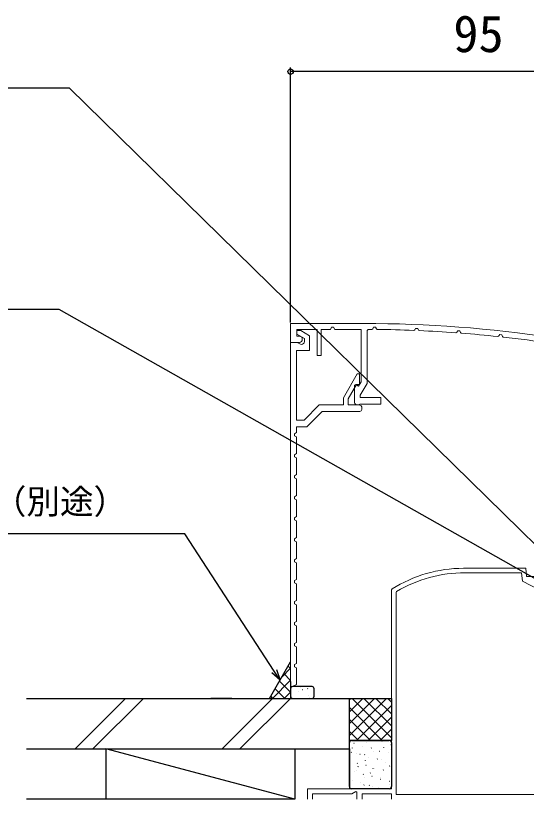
# Model space of a CAD drawing. Units: millimetres, scale not verified. Extents: x -525 to 525, y -783 to 779.
# Drawn here: x -344 to -222.5, y 254 to 440.2 of the extents above; entities that cross this region are included whole.
import ezdxf
from ezdxf.enums import TextEntityAlignment as Align

# ---------------------------------------------------------------- set-up
doc = ezdxf.new("R2010")
doc.units = ezdxf.units.MM
doc.header["$LTSCALE"] = 4
doc.layers.add('0-2_YKK_11', color=211, linetype='Continuous', lineweight=18)
doc.layers.add('0-3_YKK_11E', color=4, linetype='Continuous', lineweight=18)
for name, color, linetype in [('0-7_YKK_D', 6, 'Continuous'), ('0-9_YSS_K', 3, 'Continuous'), ('0-A_YSS_KE', 3, 'Continuous')]:
    doc.layers.add(name, color=color, linetype=linetype)
doc.styles.add('ＭＳ ゴシック', font='')
doc.styles.get('ＭＳ ゴシック').set_extended_font_data('MS Gothic')

msp = doc.modelspace()

# ---------------------------------------------------------------- linework, layer by layer
at = {"layer": '0-2_YKK_11', "color": 30}
msp.add_line((-278.573, 366.917), (-261.073, 366.917), dxfattribs=at)
for points in [[(-276.473, 362.417), (-278.573, 362.417), (-278.573, 366.917)], [(-275.273, 362.617), (-275.273, 363.324), (-277.073, 364.364), (-277.073, 365.217), (-276.152, 365.217), (-274.073, 364.017), (-274.073, 360.517), (-277.173, 360.517), (-277.173, 343.917), (-275.336, 343.917), (-271.736, 347.517), (-265.973, 347.517), (-265.973, 349.248), (-262.7, 354.917), (-262.173, 354.917), (-262.173, 352.417), (-262.873, 352.417), (-264.873, 348.953), (-264.873, 347.517), (-262.373, 347.517)], [(-263.373, 348.217), (-263.373, 352.191), (-263.073, 352.364), (-262.382, 351.965), (-261.773, 353.019), (-261.773, 365.517), (-268.073, 365.517), (-268.328, 366.017), (-268.818, 366.017), (-269.073, 365.517), (-271.273, 365.517), (-271.273, 359.317), (-272.273, 359.317), (-272.273, 365.517), (-277.073, 365.517), (-277.073, 363.917), (-276.373, 363.917), (-275.773, 363.571), (-275.773, 363.117)], [(-260.072, 365.516), (-260.373, 365.216), (-260.373, 352.644), (-261.973, 349.873), (-261.973, 349.317), (-257.073, 349.317), (-257.073, 347.717), (-262.073, 347.717), (-262.253, 347.657)], [(-257.951, 365.501), (-258.128, 365.611), (-258.326, 366.005), (-258.816, 366.008), (-258.989, 365.674), (-259.257, 365.512)], [(-247.953, 365.229), (-248.125, 365.343), (-248.316, 365.748), (-248.806, 365.763), (-248.984, 365.439), (-249.259, 365.284)], [(-237.954, 364.621), (-238.122, 364.739), (-238.307, 365.156), (-238.796, 365.182), (-238.979, 364.868), (-239.26, 364.72)], [(-227.956, 363.675), (-228.119, 363.797), (-228.299, 364.226), (-228.786, 364.264), (-228.974, 363.959), (-229.261, 363.818)], [(-278.573, 280.417), (-278.573, 362.417), (-276.973, 362.417), (-276.223, 361.984), (-275.973, 361.917)], [(-262.373, 345.917), (-271.073, 345.917), (-274.673, 342.317), (-277.173, 342.317), (-277.173, 340.917), (-277.673, 340.662), (-277.673, 340.172), (-277.173, 339.917), (-277.173, 335.917), (-277.673, 335.662), (-277.673, 335.172), (-277.173, 334.917), (-277.173, 330.917), (-277.673, 330.662), (-277.673, 330.172), (-277.173, 329.917), (-277.173, 325.917), (-277.673, 325.662), (-277.673, 325.172), (-277.173, 324.917), (-277.173, 320.917), (-277.673, 320.662), (-277.673, 320.172), (-277.173, 319.917), (-277.173, 315.917), (-277.673, 315.662), (-277.673, 315.172), (-277.173, 314.917), (-277.173, 310.917), (-277.673, 310.662), (-277.673, 310.172), (-277.173, 309.917), (-277.173, 305.917), (-277.673, 305.662), (-277.673, 305.172), (-277.173, 304.917), (-277.173, 300.917), (-277.673, 300.662), (-277.673, 300.172), (-277.173, 299.917)], [(-277.173, 299.917), (-277.173, 295.917), (-277.673, 295.662), (-277.673, 295.172), (-277.173, 294.917), (-277.173, 290.917), (-277.673, 290.662), (-277.673, 290.172), (-277.173, 289.917), (-277.173, 285.917), (-277.673, 285.662), (-277.673, 285.172), (-277.173, 284.917), (-277.173, 280.917), (-278.154, 280.417), (-278.573, 280.417)]]:
    msp.add_lwpolyline(points, dxfattribs=at)
for centre, radius, start, end in [((-261.073, 66.918), 300, 81.38656, 90.00001), ((-261.073, 66.936), 298.582, 89.65152, 89.80794), ((-261.073, 66.919), 298.598, 87.73244, 89.40095), ((-261.073, 66.917), 298.601, 85.81075, 87.48161), ((-276.473, 363.117), 0.7, 270.00001, 359.99999), ((-261.074, 66.913), 298.604, 83.88427, 85.55948), ((-261.073, 66.918), 298.6, 81.44072, 83.6324), ((-275.973, 362.617), 0.7, 270, 360), ((-262.673, 348.217), 0.7, 180.00001, 306.86989), ((-262.373, 346.717), 0.8, 270, 89.99998)]:
    msp.add_arc(centre, radius, start, end, dxfattribs=at)
at = {"layer": '0-3_YKK_11E'}
msp.add_line((-253.322, 303.091), (-253.468, 302.833), dxfattribs=at)
for points in [[(-253.468, 302.833), (-253.468, 254.717), (-205.968, 254.717), (-205.968, 296.517), (-215.668, 296.517), (-215.668, 303.517), (-219.401, 303.517), (-223.401, 305.517), (-223.576, 307.517), (-237.071, 307.517)], [(-204.568, 246.917), (-204.568, 297.617), (-214.568, 297.617), (-214.568, 304.617), (-218.393, 304.617), (-218.568, 306.617), (-222.393, 306.617), (-222.568, 308.617), (-237.425, 308.617)], [(-254.427, 303.706), (-254.568, 303.451), (-254.568, 256.117), (-274.568, 256.117), (-274.568, 253.617)], [(-273.368, 253.617), (-273.368, 254.917), (-264.014, 254.917), (-263.068, 255.464), (-262.768, 255.29), (-262.768, 253.617)], [(-261.568, 253.617), (-261.568, 254.917), (-254.568, 254.917), (-254.568, 253.617)]]:
    msp.add_lwpolyline(points, dxfattribs=at)
for radius, start, end in [(32.5, 90.31505, 121.91167), (31.4, 89.67947, 120.79303)]:
    msp.add_arc((-237.247, 276.118), radius, start, end, dxfattribs=at)
at = {"layer": '0-7_YKK_D'}
for p, q in [((-278.573, 367.121), (-278.573, 427.917)), ((-183.568, 426.917), (-278.573, 426.917))]:
    msp.add_line(p, q, dxfattribs=at)
for points in [[(-198.258, 292.572), (-200.079, 294.358), (-331.176, 422.979), (-403.712, 422.979)], [(-203.938, 296.809), (-206.157, 298.065), (-333.681, 370.273), (-420.627, 370.273)], [(-281.068, 281.972), (-282.459, 284.11), (-303.726, 316.801), (-390.375, 316.801)], [(-281.886, 284.482), (-281.068, 281.972), (-283.031, 283.737)]]:
    msp.add_lwpolyline(points, dxfattribs=at)
msp.add_circle((-278.573, 426.917), 0.637, dxfattribs=at)
at = {"layer": '0-9_YSS_K'}
for p, q in [((-283.568, 277.616), (-278.568, 286.328)), ((-278.568, 284.733), (-279.15, 285.315)), ((-280.648, 282.704), (-278.568, 284.784)), ((-278.568, 281.904), (-280.181, 283.517)), ((-282.908, 277.616), (-278.568, 281.956)), ((-278.568, 279.076), (-281.213, 281.72)), ((-278.568, 281.616), (-278.568, 277.717)), ((-279.937, 277.616), (-282.244, 279.923)), ((-278.568, 279.917), (-278.568, 278.118)), ((-273.468, 280.417), (-278.068, 280.417)), ((-276.233, 280.149), (-276.241, 280.142)), ((-275.615, 279.688), (-275.703, 279.642)), ((-274.483, 279.94), (-274.507, 279.896)), ((-272.968, 278.118), (-272.968, 279.917)), ((-329.853, 265.617), (-317.853, 277.617)), ((-313.61, 277.617), (-325.61, 265.617)), ((-292.568, 277.616), (-297.568, 277.616)), ((-294.853, 265.617), (-282.853, 277.617)), ((-278.61, 277.617), (-290.61, 265.617)), ((-282.765, 277.616), (-283.275, 278.126)), ((-280.079, 277.616), (-278.568, 279.127)), ((-278.565, 278.705), (-278.568, 278.699)), ((-278.401, 278.207), (-278.409, 278.2)), ((-278.068, 277.618), (-273.468, 277.618)), ((-276.675, 279.297), (-276.699, 279.253)), ((-274.214, 278.363), (-274.221, 278.356)), ((-274.051, 277.863), (-274.075, 277.819)), ((-264.568, 277.264), (-264.215, 277.617)), ((-264.568, 274.436), (-261.387, 277.617)), ((-264.568, 271.607), (-258.558, 277.617)), ((-264.568, 268.779), (-255.73, 277.617)), ((-254.568, 268.257), (-263.928, 277.617)), ((-254.568, 271.086), (-261.1, 277.617)), ((-254.568, 273.914), (-258.271, 277.617)), ((-254.568, 276.743), (-255.443, 277.617)), ((-262.902, 267.617), (-254.568, 275.951)), ((-256.757, 267.617), (-264.568, 275.429)), ((-259.585, 267.617), (-264.568, 272.601)), ((-260.073, 267.617), (-254.568, 273.122)), ((-257.245, 267.617), (-254.568, 270.294)), ((-262.414, 267.617), (-264.568, 269.772)), ((-264.565, 256.617), (-264.565, 267.114)), ((-264.065, 267.614), (-255.065, 267.614)), ((-263.493, 266.957), (-263.449, 266.981)), ((-260.612, 267.051), (-260.606, 267.058)), ((-256.852, 267.236), (-256.845, 267.243)), ((-256.724, 267.248), (-256.68, 267.272)), ((-254.699, 266.514), (-254.655, 266.538)), ((-254.565, 267.114), (-254.565, 256.617)), ((-277.568, 253.617), (-322.568, 265.617)), ((-322.568, 265.617), (-322.568, 253.617)), ((-264.568, 265.617), (-264.568, 256.117)), ((-264.136, 264.765), (-264.092, 264.789)), ((-263.865, 265.727), (-263.818, 265.816)), ((-262.821, 264.586), (-262.814, 264.593)), ((-261.468, 266.223), (-261.424, 266.247)), ((-259.391, 265.79), (-259.347, 265.814)), ((-258.793, 265.068), (-258.786, 265.076)), ((-257.367, 265.056), (-257.323, 265.08)), ((-256.407, 265.857), (-256.36, 265.945)), ((-255.29, 264.624), (-255.246, 264.648)), ((-254.799, 265.514), (-254.792, 265.521)), ((-262.059, 264.333), (-262.015, 264.357)), ((-260.976, 264.203), (-260.929, 264.291)), ((-260.768, 262.864), (-260.761, 262.871)), ((-260.034, 263.599), (-259.991, 263.623)), ((-257.958, 263.166), (-257.914, 263.19)), ((-257.007, 263.048), (-257, 263.056)), ((-262.702, 262.141), (-262.658, 262.165)), ((-262.482, 261.351), (-262.436, 261.44)), ((-260.626, 261.709), (-260.582, 261.733)), ((-258.949, 260.881), (-258.942, 260.888)), ((-258.601, 260.975), (-258.557, 260.999)), ((-255.933, 262.432), (-255.889, 262.456)), ((-255.024, 261.481), (-254.977, 261.569)), ((-254.954, 261.326), (-254.948, 261.334)), ((-263.294, 260.251), (-263.25, 260.275)), ((-262.976, 260.398), (-262.97, 260.405)), ((-261.269, 259.517), (-261.225, 259.541)), ((-259.593, 259.827), (-259.546, 259.915)), ((-259.192, 259.085), (-259.148, 259.109)), ((-257.163, 258.861), (-257.156, 258.868)), ((-256.524, 260.542), (-256.481, 260.566)), ((-263.937, 258.06), (-263.893, 258.084)), ((-261.86, 257.627), (-261.816, 257.651)), ((-261.1, 256.975), (-261.053, 257.064)), ((-260.924, 258.676), (-260.917, 258.683)), ((-257.167, 258.351), (-257.124, 258.375)), ((-255.11, 257.139), (-255.103, 257.146)), ((-255.091, 257.918), (-255.047, 257.942)), ((-255.065, 256.117), (-264.065, 256.117)), ((-263.132, 256.211), (-263.125, 256.218)), ((-259.835, 256.893), (-259.791, 256.917)), ((-259.104, 256.693), (-259.098, 256.701)), ((-257.759, 256.461), (-257.715, 256.485))]:
    msp.add_line(p, q, dxfattribs=at)
msp.add_lwpolyline([(-264.568, 277.617), (-254.568, 277.617), (-254.568, 267.617), (-264.568, 267.617)], close=True, dxfattribs=at)
msp.add_lwpolyline([(-341.423, 265.617), (-277.568, 265.617), (-277.568, 253.617), (-341.423, 253.617)], dxfattribs=at)
for centre, start, end in [((-278.068, 279.917), 90, 180), ((-273.468, 279.917), 0, 90), ((-278.068, 278.118), 180, 270), ((-273.468, 278.118), 270, 0), ((-264.065, 267.114), 90, 180), ((-255.065, 267.114), 0, 90), ((-264.065, 256.617), 180, 270), ((-255.065, 256.617), 270, 0)]:
    msp.add_arc(centre, 0.5, start, end, dxfattribs=at)
at = {"layer": '0-A_YSS_KE'}
for p, q in [((-341.423, 277.617), (-264.568, 277.617)), ((-264.568, 265.617), (-264.568, 277.617)), ((-341.423, 265.617), (-264.568, 265.617))]:
    msp.add_line(p, q, dxfattribs=at)

# ---------------------------------------------------------------- texts
at = {"layer": '0-7_YKK_D', "style": 'ＭＳ ゴシック'}
for s, height, p in [('95', 8.798, (-239.832, 428.917)), ('シーリング（別途）', 5.865, (-389.455, 319.809))]:
    msp.add_text(s, height=height, dxfattribs=at).set_placement(p, align=Align.BOTTOM_LEFT)

doc.saveas('drawing.dxf')
